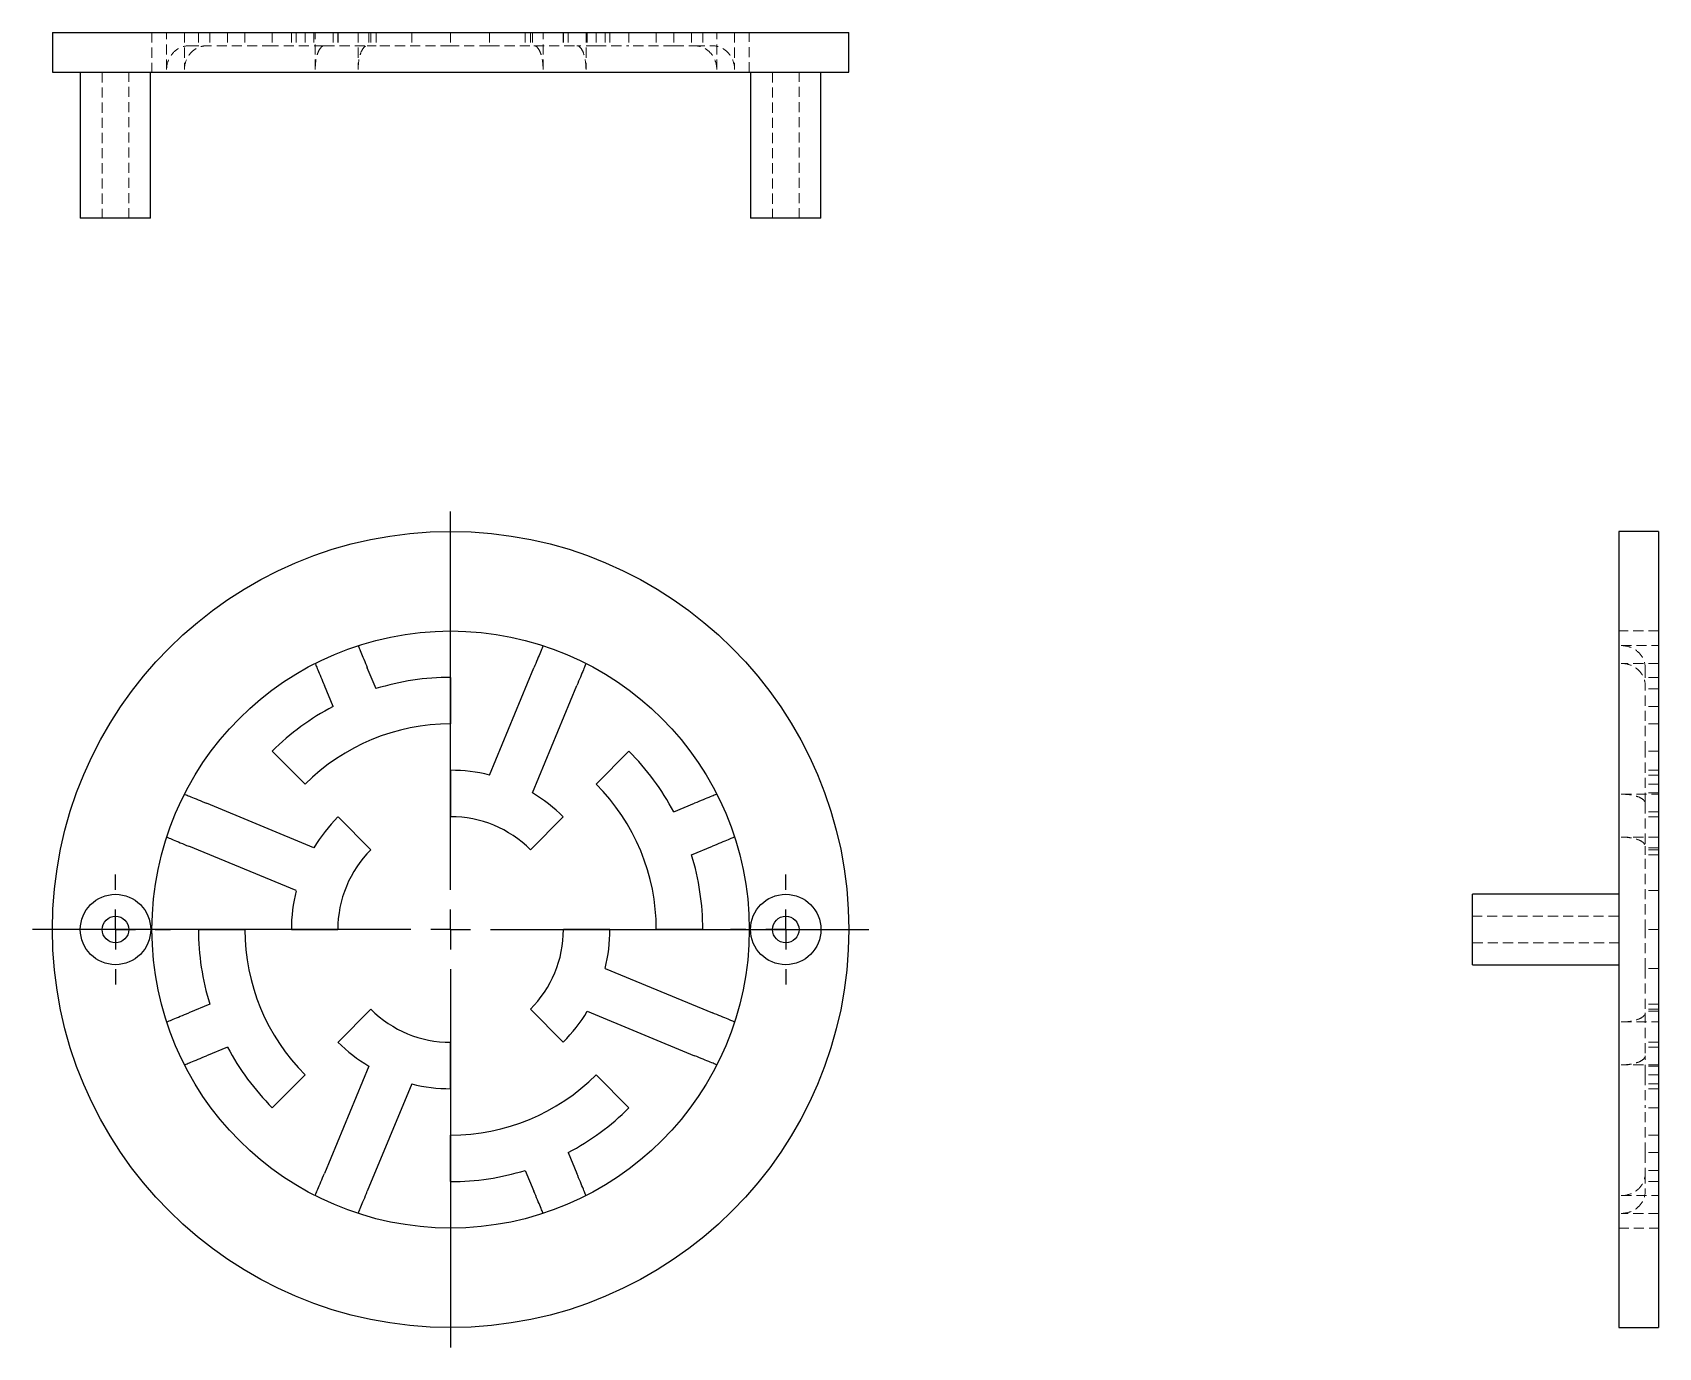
# Model space of a CAD drawing. Header units: millimetres. Extents: x 30 to 235, y 4 to 170.
import ezdxf

# ---------------------------------------------------------------- set-up
doc = ezdxf.new("R2010")
doc.units = ezdxf.units.MM
doc.linetypes.add('HIDDEN', pattern=[1.905, 1.27, -0.635])
doc.layers.add('10', color=7, linetype='Continuous')

# ---------------------------------------------------------------- blocks, each defined once
blk = doc.blocks.new('SW_CENTERMARKSYMBOL_0')
at = {"layer": '10', "color": 0}
for p, q in [((0, 5), (0, 6.92)), ((0, 0), (0, 2.5)), ((-5, 0), (-6.92, 0)), ((0, 0), (-2.5, 0)), ((0, 0), (0, -2.5)), ((0, 0), (2.5, 0)), ((5, 0), (6.92, 0)), ((0, -5), (0, -6.92))]:
    blk.add_line(p, q, dxfattribs=at)
blk = doc.blocks.new('SW_CENTERMARKSYMBOL_1')
at = {"layer": '10', "color": 0}
for p, q in [((0, 5), (0, 6.92)), ((0, 0), (0, 2.5)), ((-5, 0), (-6.92, 0)), ((0, 0), (-2.5, 0)), ((0, 0), (0, -2.5)), ((0, 0), (2.5, 0)), ((5, 0), (6.92, 0)), ((0, -5), (0, -6.92))]:
    blk.add_line(p, q, dxfattribs=at)
blk = doc.blocks.new('SW_CENTERMARKSYMBOL_2')
at = {"layer": '10', "color": 0}
for p, q in [((0, 5), (0, 52.5)), ((0, 0), (0, 2.5)), ((-5, 0), (-52.5, 0)), ((0, 0), (-2.5, 0)), ((0, 0), (0, -2.5)), ((0, 0), (2.5, 0)), ((5, 0), (52.5, 0)), ((0, -5), (0, -52.5))]:
    blk.add_line(p, q, dxfattribs=at)

msp = doc.modelspace()

# ---------------------------------------------------------------- linework, layer by layer
at = {"color": 7, "linetype": 'Continuous', "lineweight": 25}
for p, q in [((33, 169.67), (33, 164.67)), ((33, 169.67), (133, 169.67)), ((133, 164.67), (133, 169.67)), ((33, 164.67), (133, 164.67)), ((36.5, 164.67), (36.5, 146.33)), ((45.33, 146.33), (45.33, 164.67)), ((120.67, 164.67), (120.67, 146.33)), ((129.5, 146.33), (129.5, 164.67)), ((45.33, 146.33), (36.5, 146.33)), ((129.5, 146.33), (120.67, 146.33)), ((234.67, 107), (229.67, 107)), ((229.67, 107), (229.67, 57)), ((234.67, 107), (234.67, 57)), ((73.63, 87.25), (72.54, 89.88)), ((87.88, 76.4), (93.46, 89.88)), ((83, 88.67), (83, 82.83)), ((68.24, 85.02), (67.15, 87.64)), ((93.27, 74.16), (98.85, 87.64)), ((64.73, 75.27), (60.61, 79.39)), ((101.27, 75.27), (105.39, 79.39)), ((83, 77), (83, 71.17)), ((65.84, 67.27), (52.36, 72.85)), ((111.02, 71.76), (113.64, 72.85)), ((72.98, 67.02), (68.86, 71.14)), ((93.02, 67.02), (97.14, 71.14)), ((63.6, 61.88), (50.12, 67.46)), ((113.25, 66.37), (115.88, 67.46)), ((229.67, 61.42), (211.33, 61.42)), ((211.33, 57), (211.33, 61.42)), ((51.33, 57), (57.17, 57)), ((63, 57), (68.83, 57)), ((103, 57), (97.17, 57)), ((114.67, 57), (108.83, 57)), ((211.33, 52.58), (211.33, 57)), ((229.67, 57), (229.67, 7)), ((234.67, 57), (234.67, 7)), ((102.4, 52.12), (115.88, 46.54)), ((211.33, 52.58), (229.67, 52.58)), ((52.75, 47.63), (50.12, 46.54)), ((72.98, 46.98), (68.86, 42.86)), ((93.02, 46.98), (97.14, 42.86)), ((100.16, 46.73), (113.64, 41.15)), ((54.98, 42.24), (52.36, 41.15)), ((83, 37), (83, 42.83)), ((72.73, 39.84), (67.15, 26.36)), ((64.73, 38.73), (60.61, 34.61)), ((78.12, 37.6), (72.54, 24.12)), ((101.27, 38.73), (105.39, 34.61)), ((83, 25.33), (83, 31.17)), ((97.76, 28.98), (98.85, 26.36)), ((92.37, 26.75), (93.46, 24.12)), ((229.67, 7), (234.67, 7))]:
    msp.add_line(p, q, dxfattribs=at)
at = {"color": 7, "linetype": 'HIDDEN', "lineweight": 18}
for p, q in [((45.5, 169.67), (45.5, 164.67)), ((47.34, 165), (47.34, 169.67)), ((49.58, 169.67), (49.58, 165)), ((51.33, 169.67), (51.33, 168)), ((52.75, 169.67), (52.75, 168)), ((54.98, 169.67), (54.98, 168)), ((57.17, 169.67), (57.17, 168)), ((60.61, 169.67), (60.61, 168)), ((63, 169.67), (63, 168)), ((63.6, 169.67), (63.6, 168)), ((64.73, 169.67), (64.73, 168)), ((65.84, 169.67), (65.84, 168)), ((66, 165), (66, 169.67)), ((68.24, 169.67), (68.24, 168)), ((68.83, 169.67), (68.83, 168)), ((68.86, 169.67), (68.86, 168)), ((71.39, 169.67), (71.39, 165)), ((72.73, 169.67), (72.73, 168)), ((72.98, 169.67), (72.98, 168)), ((73.63, 169.67), (73.63, 168)), ((78.12, 169.67), (78.12, 168)), ((83, 169.67), (83, 168)), ((87.88, 169.67), (87.88, 168)), ((92.37, 169.67), (92.37, 168)), ((93.02, 169.67), (93.02, 168)), ((93.27, 169.67), (93.27, 168)), ((94.61, 165), (94.61, 169.67)), ((97.14, 169.67), (97.14, 168)), ((97.17, 169.67), (97.17, 168)), ((97.76, 169.67), (97.76, 168)), ((100, 169.67), (100, 165)), ((100.16, 169.67), (100.16, 168)), ((101.27, 169.67), (101.27, 168)), ((102.4, 169.67), (102.4, 168)), ((103, 169.67), (103, 168)), ((105.39, 169.67), (105.39, 168)), ((108.83, 169.67), (108.83, 168)), ((111.02, 169.67), (111.02, 168)), ((113.25, 169.67), (113.25, 168)), ((114.67, 169.67), (114.67, 168)), ((116.42, 165), (116.42, 169.67)), ((118.66, 169.67), (118.66, 165)), ((120.5, 164.67), (120.5, 169.67)), ((50.12, 168), (52.36, 168)), ((60.61, 168), (52.36, 168)), ((67.12, 168), (60.61, 168)), ((67.15, 168), (72.54, 168)), ((73.63, 168), (72.54, 168)), ((83, 168), (73.63, 168)), ((87.88, 168), (83, 168)), ((87.88, 168), (93.46, 168)), ((93.46, 168), (98.85, 168)), ((101.27, 168), (98.85, 168)), ((101.27, 168), (105.39, 168)), ((111.02, 168), (105.39, 168)), ((111.02, 168), (113.64, 168)), ((113.64, 168), (115.88, 168)), ((39.25, 164.67), (39.25, 146.33)), ((42.58, 146.33), (42.58, 164.67)), ((123.42, 164.67), (123.42, 146.33)), ((126.75, 146.33), (126.75, 164.67)), ((234.67, 94.5), (229.67, 94.5)), ((230, 92.66), (234.67, 92.66)), ((234.67, 90.42), (230, 90.42)), ((233, 89.88), (233, 87.64)), ((234.67, 88.67), (233, 88.67)), ((233, 79.39), (233, 87.64)), ((234.67, 87.25), (233, 87.25)), ((234.67, 85.02), (233, 85.02)), ((234.67, 82.83), (233, 82.83)), ((234.67, 79.39), (233, 79.39)), ((233, 72.88), (233, 79.39)), ((234.67, 77), (233, 77)), ((234.67, 76.4), (233, 76.4)), ((230, 74), (234.67, 74)), ((234.67, 75.27), (233, 75.27)), ((234.67, 74.16), (233, 74.16)), ((233, 72.85), (233, 67.46)), ((234.67, 71.76), (233, 71.76)), ((234.67, 71.17), (233, 71.17)), ((234.67, 71.14), (233, 71.14)), ((234.67, 68.61), (230, 68.61)), ((233, 66.37), (233, 67.46)), ((234.67, 67.27), (233, 67.27)), ((234.67, 67.02), (233, 67.02)), ((234.67, 66.37), (233, 66.37)), ((233, 57), (233, 66.37)), ((234.67, 61.88), (233, 61.88)), ((229.67, 58.67), (211.33, 58.67)), ((211.33, 55.33), (229.67, 55.33)), ((234.67, 57), (233, 57)), ((233, 52.12), (233, 57)), ((234.67, 52.12), (233, 52.12)), ((233, 52.12), (233, 46.54)), ((234.67, 47.63), (233, 47.63)), ((234.67, 46.98), (233, 46.98)), ((230, 45.39), (234.67, 45.39)), ((234.67, 46.73), (233, 46.73)), ((233, 46.54), (233, 41.15)), ((234.67, 42.86), (233, 42.86)), ((234.67, 42.83), (233, 42.83)), ((234.67, 42.24), (233, 42.24)), ((233, 38.73), (233, 41.15)), ((234.67, 40), (230, 40)), ((234.67, 39.84), (233, 39.84)), ((233, 38.73), (233, 34.61)), ((234.67, 38.73), (233, 38.73)), ((234.67, 37.6), (233, 37.6)), ((234.67, 37), (233, 37)), ((234.67, 34.61), (233, 34.61)), ((233, 28.98), (233, 34.61)), ((234.67, 31.17), (233, 31.17)), ((234.67, 28.98), (233, 28.98)), ((233, 28.98), (233, 26.36)), ((234.67, 26.75), (233, 26.75)), ((233, 26.36), (233, 24.12)), ((234.67, 25.33), (233, 25.33)), ((230, 23.58), (234.67, 23.58)), ((234.67, 21.34), (230, 21.34)), ((229.67, 19.5), (234.67, 19.5))]:
    msp.add_line(p, q, dxfattribs=at)
at = {"color": 7, "linetype": 'Continuous', "lineweight": 25}
for centre, radius in [((83, 57), 50), ((83, 57), 37.5), ((40.92, 57), 4.42), ((125.08, 57), 4.42), ((40.92, 57), 1.67), ((125.08, 57), 1.67)]:
    msp.add_circle(centre, radius, dxfattribs=at)
for radius, start, end in [(31.67, 90, 107.2153), (31.67, 117.7847, 135), (25.83, 90, 135), (31.67, 27.7847, 45), (20, 75.8855, 90), (20, 45, 59.1145), (25.83, 0, 45), (20, 135, 149.1145), (14.17, 45, 90), (14.17, 135, 180), (31.67, 0, 17.2153), (20, 165.8855, 180), (31.67, 180, 197.2153), (25.83, 180, 225), (14.17, 315, 0), (20, 345.8855, 0), (14.17, 225, 270), (20, 315, 329.1145), (31.67, 207.7847, 225), (20, 225, 239.1145), (20, 255.8855, 270), (25.83, 270, 315), (31.67, 297.7847, 315), (31.67, 270, 287.2153)]:
    msp.add_arc((83, 57), radius, start, end, dxfattribs=at)
at = {"color": 7, "linetype": 'HIDDEN', "lineweight": 18}
for points in [[(47.34, 165), (47.34, 165.39), (47.42, 165.79), (47.69, 166.51), (47.9, 166.85), (48.42, 167.4), (48.72, 167.62), (49.4, 167.92), (49.76, 168), (50.12, 168)], [(49.58, 165), (49.58, 165.39), (49.65, 165.79), (49.93, 166.51), (50.13, 166.85), (50.65, 167.4), (50.96, 167.62), (51.63, 167.92), (51.99, 168), (52.36, 168)], [(66, 165), (66, 165.39), (66.03, 165.79), (66.14, 166.51), (66.23, 166.85), (66.44, 167.4), (66.57, 167.62), (66.85, 167.92), (67, 168), (67.15, 168)], [(71.39, 165), (71.39, 165.39), (71.42, 165.79), (71.53, 166.51), (71.62, 166.85), (71.83, 167.4), (71.96, 167.62), (72.24, 167.92), (72.39, 168), (72.54, 168)], [(94.61, 165), (94.61, 165.39), (94.58, 165.79), (94.47, 166.51), (94.38, 166.85), (94.17, 167.4), (94.04, 167.62), (93.76, 167.92), (93.61, 168), (93.46, 168)], [(100, 165), (100, 165.39), (99.97, 165.79), (99.86, 166.51), (99.77, 166.85), (99.56, 167.4), (99.43, 167.62), (99.15, 167.92), (99, 168), (98.85, 168)], [(116.42, 165), (116.42, 165.39), (116.35, 165.79), (116.07, 166.51), (115.87, 166.85), (115.35, 167.4), (115.04, 167.62), (114.37, 167.92), (114.01, 168), (113.64, 168)], [(118.66, 165), (118.66, 165.39), (118.58, 165.79), (118.31, 166.51), (118.1, 166.85), (117.58, 167.4), (117.28, 167.62), (116.6, 167.92), (116.24, 168), (115.88, 168)], [(230, 92.66), (230.39, 92.66), (230.79, 92.58), (231.51, 92.31), (231.85, 92.1), (232.4, 91.58), (232.62, 91.28), (232.92, 90.6), (233, 90.24), (233, 89.88)], [(230, 90.42), (230.39, 90.42), (230.79, 90.35), (231.51, 90.07), (231.85, 89.87), (232.4, 89.35), (232.62, 89.04), (232.92, 88.37), (233, 88.01), (233, 87.64)], [(230, 74), (230.39, 74), (230.79, 73.97), (231.51, 73.86), (231.85, 73.77), (232.4, 73.56), (232.62, 73.43), (232.92, 73.15), (233, 73), (233, 72.85)], [(230, 68.61), (230.39, 68.61), (230.79, 68.58), (231.51, 68.47), (231.85, 68.38), (232.4, 68.17), (232.62, 68.04), (232.92, 67.76), (233, 67.61), (233, 67.46)], [(230, 45.39), (230.39, 45.39), (230.79, 45.42), (231.51, 45.53), (231.85, 45.62), (232.4, 45.83), (232.62, 45.96), (232.92, 46.24), (233, 46.39), (233, 46.54)], [(230, 40), (230.39, 40), (230.79, 40.03), (231.51, 40.14), (231.85, 40.23), (232.4, 40.44), (232.62, 40.57), (232.92, 40.85), (233, 41), (233, 41.15)], [(230, 23.58), (230.39, 23.58), (230.79, 23.65), (231.51, 23.93), (231.85, 24.13), (232.4, 24.65), (232.62, 24.96), (232.92, 25.63), (233, 25.99), (233, 26.36)], [(230, 21.34), (230.39, 21.34), (230.79, 21.42), (231.51, 21.69), (231.85, 21.9), (232.4, 22.42), (232.62, 22.72), (232.92, 23.4), (233, 23.76), (233, 24.12)]]:
    msp.add_open_spline(points, degree=3, knots=[0, 0, 0, 0, 0.25, 0.25, 0.5, 0.5, 0.75, 0.75, 1, 1, 1, 1], dxfattribs=at)
at = {"color": 7, "linetype": 'Continuous', "lineweight": 25}
for points in [[(71.39, 92.66), (71.39, 92.66), (71.42, 92.58), (71.53, 92.31), (71.62, 92.1), (71.83, 91.58), (71.96, 91.28), (72.24, 90.6), (72.39, 90.24), (72.54, 89.88)], [(94.61, 92.66), (94.61, 92.66), (94.58, 92.58), (94.47, 92.31), (94.38, 92.1), (94.17, 91.58), (94.04, 91.28), (93.76, 90.6), (93.61, 90.24), (93.46, 89.88)], [(66, 90.42), (66, 90.42), (66.03, 90.35), (66.14, 90.07), (66.23, 89.87), (66.44, 89.35), (66.57, 89.04), (66.85, 88.37), (67, 88.01), (67.15, 87.64)], [(100, 90.42), (100, 90.42), (99.97, 90.35), (99.86, 90.07), (99.77, 89.87), (99.56, 89.35), (99.43, 89.04), (99.15, 88.37), (99, 88.01), (98.85, 87.64)], [(49.58, 74), (49.58, 74), (49.65, 73.97), (49.93, 73.86), (50.13, 73.77), (50.65, 73.56), (50.96, 73.43), (51.63, 73.15), (51.99, 73), (52.36, 72.85)], [(116.42, 74), (116.42, 74), (116.35, 73.97), (116.07, 73.86), (115.87, 73.77), (115.35, 73.56), (115.04, 73.43), (114.37, 73.15), (114.01, 73), (113.64, 72.85)], [(47.34, 68.61), (47.34, 68.61), (47.42, 68.58), (47.69, 68.47), (47.9, 68.38), (48.42, 68.17), (48.72, 68.04), (49.4, 67.76), (49.76, 67.61), (50.12, 67.46)], [(118.66, 68.61), (118.66, 68.61), (118.58, 68.58), (118.31, 68.47), (118.1, 68.38), (117.58, 68.17), (117.28, 68.04), (116.6, 67.76), (116.24, 67.61), (115.88, 67.46)], [(47.34, 45.39), (47.34, 45.39), (47.42, 45.42), (47.69, 45.53), (47.9, 45.62), (48.42, 45.83), (48.72, 45.96), (49.4, 46.24), (49.76, 46.39), (50.12, 46.54)], [(118.66, 45.39), (118.66, 45.39), (118.58, 45.42), (118.31, 45.53), (118.1, 45.62), (117.58, 45.83), (117.28, 45.96), (116.6, 46.24), (116.24, 46.39), (115.88, 46.54)], [(49.58, 40), (49.58, 40), (49.65, 40.03), (49.93, 40.14), (50.13, 40.23), (50.65, 40.44), (50.96, 40.57), (51.63, 40.85), (51.99, 41), (52.36, 41.15)], [(116.42, 40), (116.42, 40), (116.35, 40.03), (116.07, 40.14), (115.87, 40.23), (115.35, 40.44), (115.04, 40.57), (114.37, 40.85), (114.01, 41), (113.64, 41.15)], [(66, 23.58), (66, 23.58), (66.03, 23.65), (66.14, 23.93), (66.23, 24.13), (66.44, 24.65), (66.57, 24.96), (66.85, 25.63), (67, 25.99), (67.15, 26.36)], [(100, 23.58), (100, 23.58), (99.97, 23.65), (99.86, 23.93), (99.77, 24.13), (99.56, 24.65), (99.43, 24.96), (99.15, 25.63), (99, 25.99), (98.85, 26.36)], [(71.39, 21.34), (71.39, 21.34), (71.42, 21.42), (71.53, 21.69), (71.62, 21.9), (71.83, 22.42), (71.96, 22.72), (72.24, 23.4), (72.39, 23.76), (72.54, 24.12)], [(94.61, 21.34), (94.61, 21.34), (94.58, 21.42), (94.47, 21.69), (94.38, 21.9), (94.17, 22.42), (94.04, 22.72), (93.76, 23.4), (93.61, 23.76), (93.46, 24.12)]]:
    msp.add_open_spline(points, degree=3, knots=[0, 0, 0, 0, 0.25, 0.25, 0.5, 0.5, 0.75, 0.75, 1, 1, 1, 1], dxfattribs=at)

# ---------------------------------------------------------------- block references
at = {"layer": '10'}
for name, p in [('SW_CENTERMARKSYMBOL_2', (83, 57)), ('SW_CENTERMARKSYMBOL_1', (40.92, 57)), ('SW_CENTERMARKSYMBOL_0', (125.08, 57))]:
    msp.add_blockref(name, p, dxfattribs=at)

doc.saveas('drawing.dxf')
